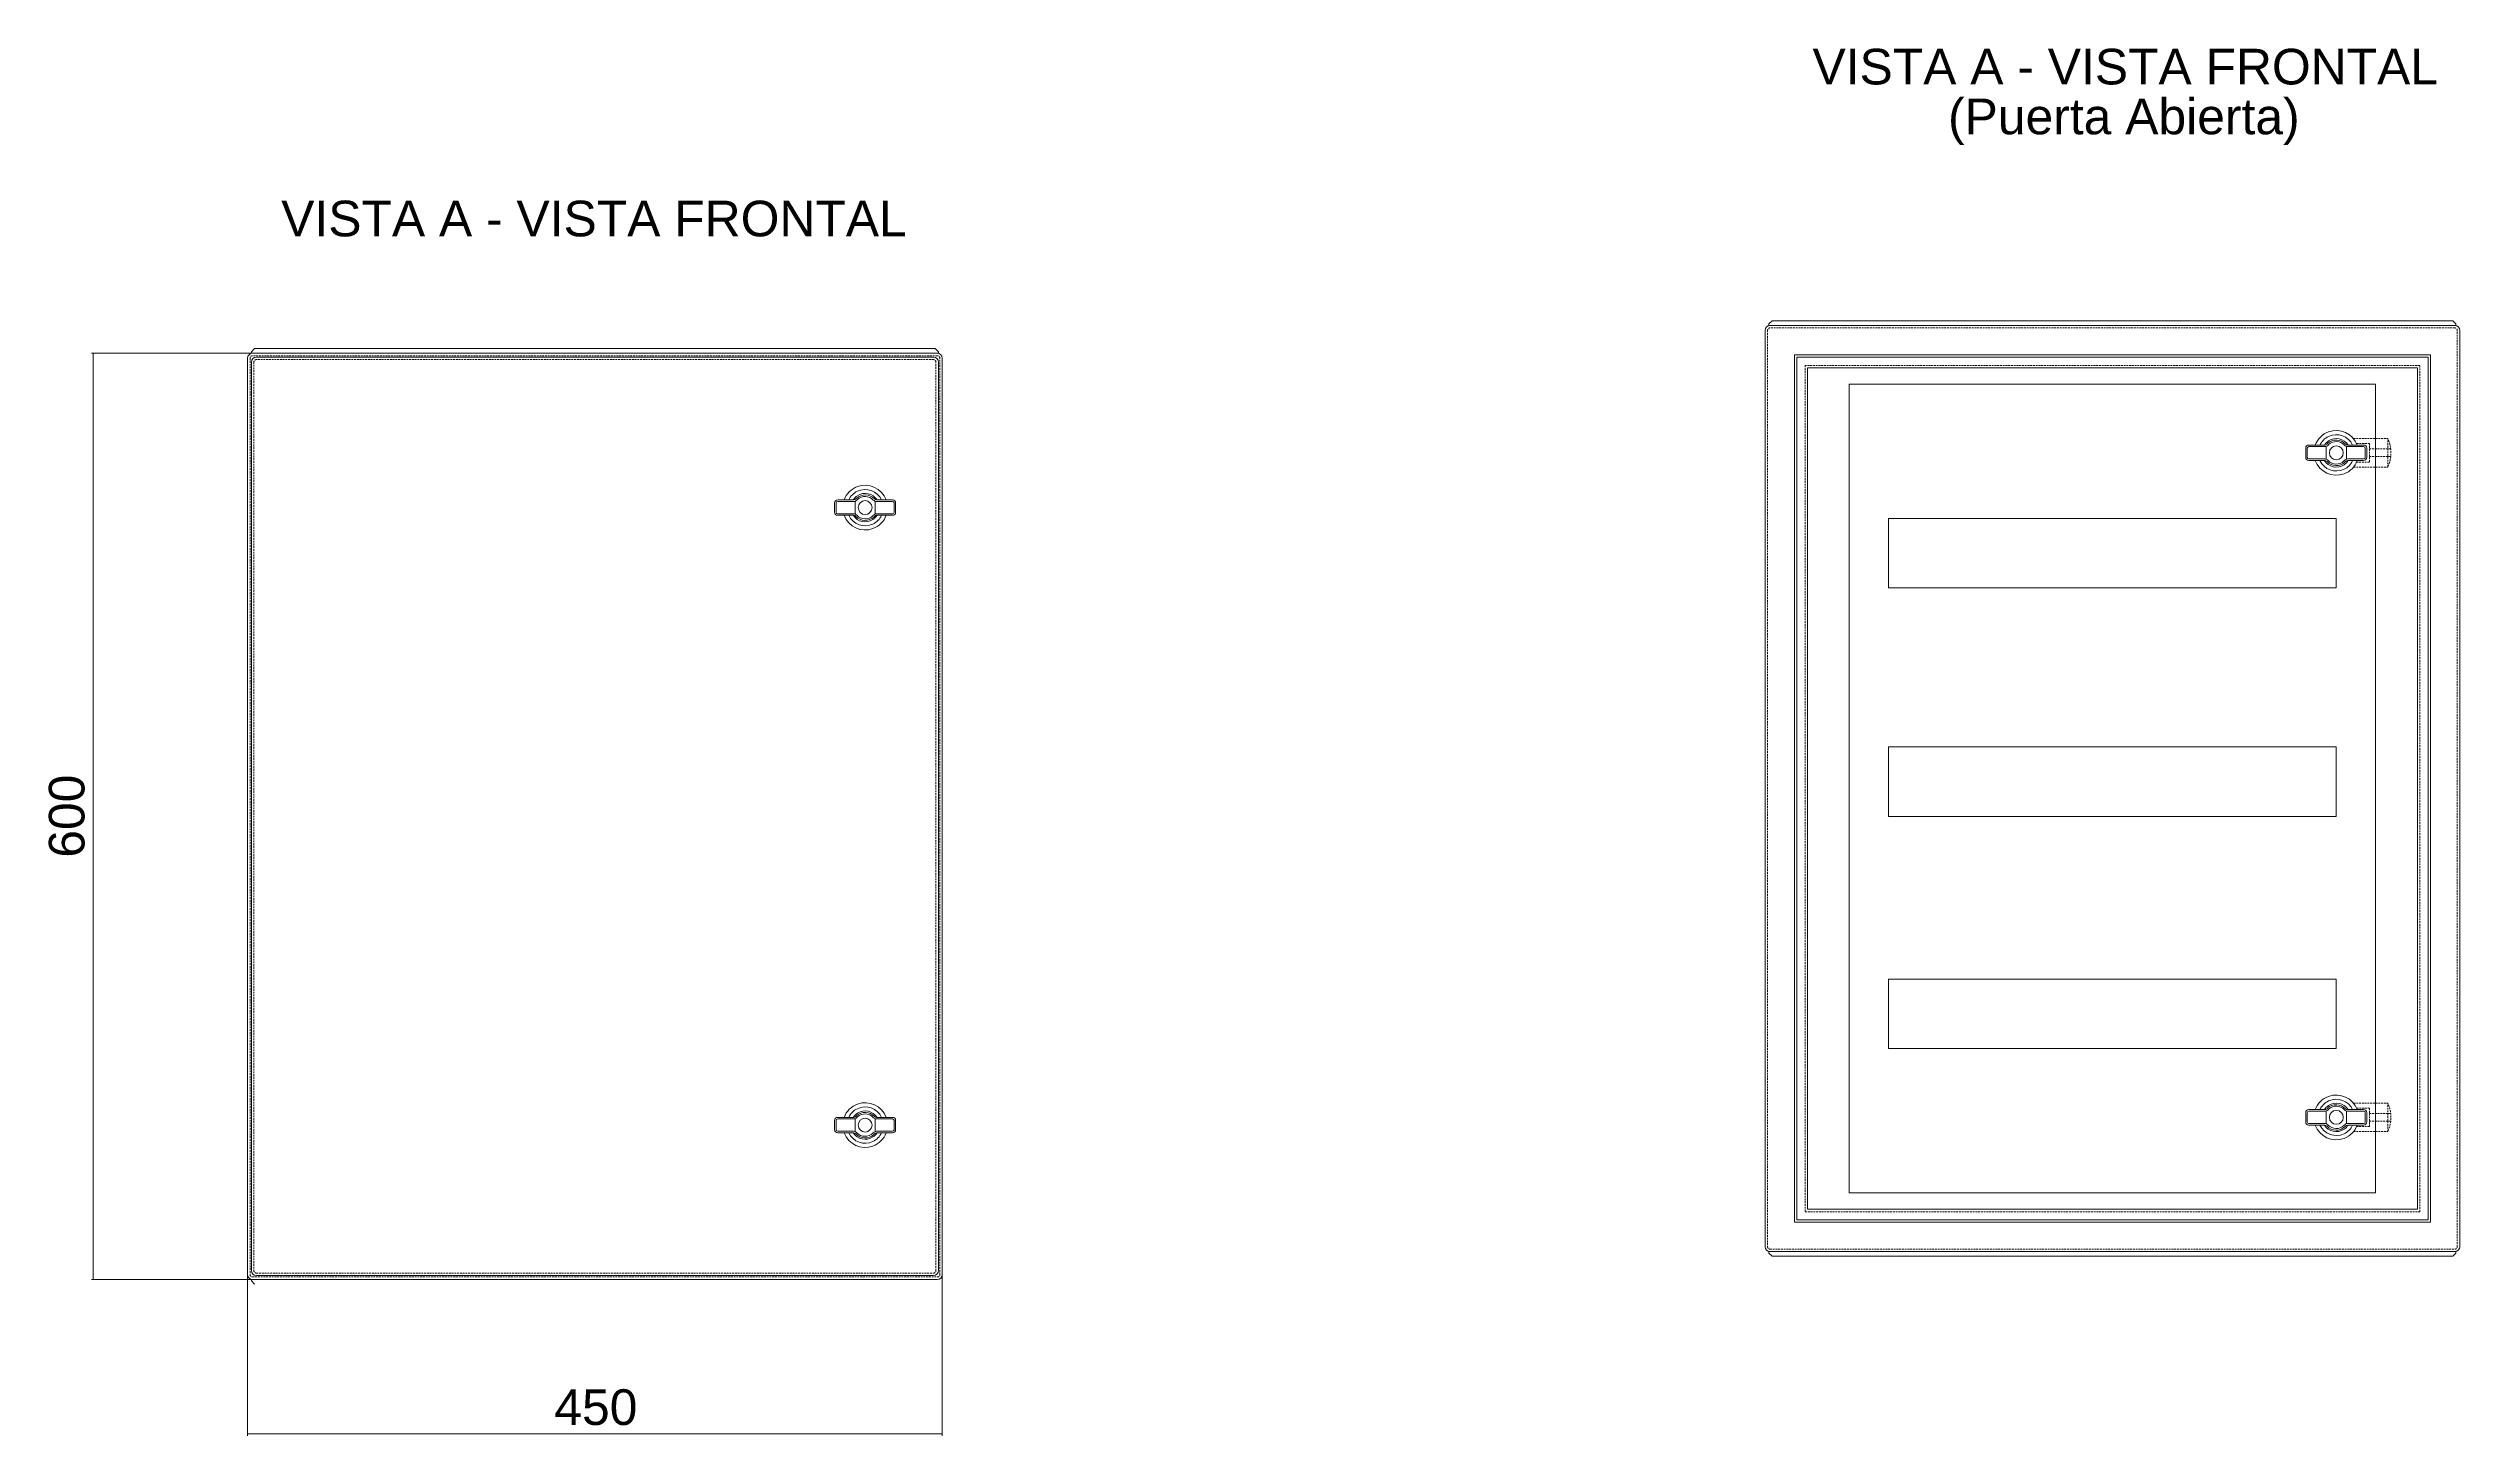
# Model space of a CAD drawing. Header units: millimetres. Extents: x -1316 to 1820, y -253 to 645.
# Drawn here: x -1316 to 246, y -253 to 645 of the extents above; entities that cross this region are included whole.
import ezdxf

# ---------------------------------------------------------------- set-up
doc = ezdxf.new("R2010")
doc.units = ezdxf.units.MM
doc.header["$MEASUREMENT"] = 0
for name, pattern in [('AI-Linetype-0', [1.78125, 1.1875, -0.59375]), ('AI-Linetype-1', [1.78125, 1.1875, -0.59375]), ('AI-Linetype-10', [1.78125, 1.1875, -0.59375]), ('AI-Linetype-11', [1.78125, 1.1875, -0.59375]), ('AI-Linetype-12', [1.78125, 1.1875, -0.59375]), ('AI-Linetype-13', [1.78125, 1.1875, -0.59375]), ('AI-Linetype-14', [1.78125, 1.1875, -0.59375]), ('AI-Linetype-15', [1.78125, 1.1875, -0.59375]), ('AI-Linetype-16', [1.78125, 1.1875, -0.59375]), ('AI-Linetype-17', [1.78125, 1.1875, -0.59375]), ('AI-Linetype-18', [1.78125, 1.1875, -0.59375]), ('AI-Linetype-19', [1.78125, 1.1875, -0.59375]), ('AI-Linetype-2', [1.78125, 1.1875, -0.59375]), ('AI-Linetype-20', [1.78125, 1.1875, -0.59375]), ('AI-Linetype-21', [1.78125, 1.1875, -0.59375]), ('AI-Linetype-22', [1.78125, 1.1875, -0.59375]), ('AI-Linetype-23', [1.78125, 1.1875, -0.59375]), ('AI-Linetype-24', [1.78125, 1.1875, -0.59375]), ('AI-Linetype-3', [1.78125, 1.1875, -0.59375]), ('AI-Linetype-34', [1.78125, 1.1875, -0.59375]), ('AI-Linetype-35', [1.78125, 1.1875, -0.59375]), ('AI-Linetype-36', [1.78125, 1.1875, -0.59375]), ('AI-Linetype-37', [1.78125, 1.1875, -0.59375]), ('AI-Linetype-38', [1.78125, 1.1875, -0.59375]), ('AI-Linetype-39', [1.78125, 1.1875, -0.59375]), ('AI-Linetype-4', [1.78125, 1.1875, -0.59375]), ('AI-Linetype-40', [1.78125, 1.1875, -0.59375]), ('AI-Linetype-41', [1.78125, 1.1875, -0.59375]), ('AI-Linetype-42', [1.78125, 1.1875, -0.59375]), ('AI-Linetype-43', [1.78125, 1.1875, -0.59375]), ('AI-Linetype-44', [1.78125, 1.1875, -0.59375]), ('AI-Linetype-45', [1.78125, 1.1875, -0.59375]), ('AI-Linetype-5', [1.78125, 1.1875, -0.59375]), ('AI-Linetype-6', [1.78125, 1.1875, -0.59375]), ('AI-Linetype-7', [1.78125, 1.1875, -0.59375]), ('AI-Linetype-8', [1.78125, 1.1875, -0.59375]), ('AI-Linetype-9', [1.78125, 1.1875, -0.59375])]:
    doc.linetypes.add(name, pattern=pattern)
doc.layers.get('0').update_dxf_attribs({"lineweight": 0})

# ---------------------------------------------------------------- blocks, each defined once
blk = doc.blocks.new('Block_0')
at = {"char_height": 0.2, "attachment_point": 7}
for s, insert in [('\\C7;\\FArial|b0|i0|c1;\\H23.100000;\\W1.000000;VISTA A - VISTA FRONTAL', (-173.1, 621.6)), ('\\C7;\\FArial|b0|i0|c1;\\H23.100000;\\W1.000000;(Puerta Abierta)', (-85.3, 582.7))]:
    blk.add_mtext(s, dxfattribs=dict(at, insert=insert))
blk = doc.blocks.new('Block_1')
at = {"color": 7, "lineweight": 0}
for p, q in [((-1186.8, -149.7), (-1186.8, -253.5)), ((-736.8, -149.7), (-736.8, -253.5)), ((-1186.8, -252.2), (-736.8, -252.2))]:
    blk.add_line(p, q, dxfattribs=at)
at = {"insert": (-988.1, -246.8), "char_height": 0.2, "attachment_point": 7}
blk.add_mtext('\\C7;\\FArial|b0|i0|c1;\\H23.100000;\\W1.000000;450', dxfattribs=at)
blk = doc.blocks.new('Block_2')
at = {"color": 7, "lineweight": 0}
for p, q in [((-1184.2, 447.8), (-1288, 447.8)), ((-1286.8, 447.8), (-1286.8, -152.2)), ((-1184.2, -152.2), (-1288, -152.2))]:
    blk.add_line(p, q, dxfattribs=at)
at = {"insert": (-1292.1, 121), "char_height": 0.2, "attachment_point": 7, "rotation": 90}
blk.add_mtext('\\C7;\\FArial|b0|i0|c1;\\H23.100000;\\W1.000000;600', dxfattribs=at)

msp = doc.modelspace()

# ---------------------------------------------------------------- linework, layer by layer
at = {"color": 7, "lineweight": 0}
for p, q in [((-199.3, 468.8), (-201.3, 466.8)), ((241.7, 468.8), (-199.3, 468.8)), ((243.7, 466.8), (241.7, 468.8)), ((-203.8, 462.6), (-203.8, -131)), ((-201.3, 466.8), (-201.3, 465.8)), ((-201.3, 465.8), (243.7, 465.8)), ((243.7, 465.8), (-200.6, 465.8)), ((243.7, 465.8), (243.7, 466.8)), ((246.2, -131), (246.2, 462.6)), ((-1186.8, 444.6), (-1186.8, -149)), ((-1182.3, 450.8), (-1184.3, 448.8)), ((-1184.3, 448.8), (-1184.3, 447.8)), ((-1184.3, 447.8), (-739.3, 447.8)), ((-1184.3, 442.1), (-1184.3, -146.5)), ((-739.3, 447.8), (-1183.6, 447.8)), ((-741.3, 450.8), (-1182.3, 450.8)), ((-742.5, 445.3), (-1181.1, 445.3)), ((-739.3, 448.8), (-741.3, 450.8)), ((-739.3, 447.8), (-739.3, 448.8)), ((-739.3, -146.5), (-739.3, 442.1)), ((-736.8, -149), (-736.8, 444.6)), ((159.6, 379.1), (159.6, 387.4)), ((172.7, 379.1), (172.7, 387.4)), ((-793.3, 343.6), (-793.3, 351.9)), ((-780.2, 343.6), (-780.2, 351.9)), ((159.6, -51.4), (159.6, -43.1)), ((172.7, -51.4), (172.7, -43.1)), ((-793.3, -48.1), (-793.3, -56.4)), ((-780.2, -48.1), (-780.2, -56.4)), ((-201.3, -135.2), (-201.3, -134.2)), ((-201.3, -134.2), (243.7, -134.2)), ((-199.3, -137.2), (-201.3, -135.2)), ((-200.6, -134.2), (243.7, -134.2)), ((241.7, -137.2), (-199.3, -137.2)), ((243.7, -135.2), (241.7, -137.2)), ((243.7, -134.2), (243.7, -135.2)), ((-1183.6, -152.2), (-740, -152.2)), ((-1181.1, -149.7), (-742.5, -149.7))]:
    msp.add_line(p, q, dxfattribs=at)
at = {"color": 7, "linetype": 'AI-Linetype-22', "lineweight": 0}
msp.add_line((-202.2, 462.6), (-202.2, -131), dxfattribs=at)
at = {"color": 7, "linetype": 'AI-Linetype-20', "lineweight": 0}
msp.add_line((243, 464.2), (-200.6, 464.2), dxfattribs=at)
at = {"color": 7, "linetype": 'AI-Linetype-18', "lineweight": 0}
msp.add_line((244.6, -131), (244.6, 462.6), dxfattribs=at)
at = {"color": 7, "linetype": 'AI-Linetype-6', "lineweight": 0}
msp.add_line((-1185.2, 444.6), (-1185.2, -149), dxfattribs=at)
at = {"color": 7, "linetype": 'AI-Linetype-4', "lineweight": 0}
msp.add_line((-740, 446.2), (-1183.6, 446.2), dxfattribs=at)
at = {"color": 7, "linetype": 'AI-Linetype-14', "lineweight": 0}
msp.add_line((-1182.7, 442.1), (-1182.7, -146.5), dxfattribs=at)
at = {"color": 7, "linetype": 'AI-Linetype-12', "lineweight": 0}
msp.add_line((-742.5, 443.7), (-1181.1, 443.7), dxfattribs=at)
at = {"color": 7, "linetype": 'AI-Linetype-10', "lineweight": 0}
msp.add_line((-740.9, -146.5), (-740.9, 442.1), dxfattribs=at)
at = {"color": 7, "linetype": 'AI-Linetype-2', "lineweight": 0}
msp.add_line((-738.4, -149), (-738.4, 444.6), dxfattribs=at)
at = {"color": 7, "linetype": 'AI-Linetype-40', "lineweight": 0}
msp.add_line((177.4, 392.5), (199.6, 392.5), dxfattribs=at)
at = {"color": 7, "linetype": 'AI-Linetype-43', "lineweight": 0}
msp.add_line((187.6, 385.8), (201.4, 385.8), dxfattribs=at)
at = {"color": 7, "linetype": 'AI-Linetype-42', "lineweight": 0}
msp.add_line((187.6, 380.8), (201.4, 380.8), dxfattribs=at)
at = {"color": 7, "linetype": 'AI-Linetype-41', "lineweight": 0}
msp.add_line((177.4, 374.1), (199.6, 374.1), dxfattribs=at)
at = {"color": 7, "linetype": 'AI-Linetype-34', "lineweight": 0}
msp.add_line((177.4, -38), (199.6, -38), dxfattribs=at)
at = {"color": 7, "linetype": 'AI-Linetype-37', "lineweight": 0}
msp.add_line((187.6, -44.7), (201.4, -44.7), dxfattribs=at)
at = {"color": 7, "linetype": 'AI-Linetype-35', "lineweight": 0}
msp.add_line((177.4, -56.4), (199.6, -56.4), dxfattribs=at)
at = {"color": 7, "linetype": 'AI-Linetype-36', "lineweight": 0}
msp.add_line((187.6, -49.7), (201.4, -49.7), dxfattribs=at)
at = {"color": 7, "linetype": 'AI-Linetype-16', "lineweight": 0}
msp.add_line((-200.6, -132.6), (243, -132.6), dxfattribs=at)
at = {"color": 7, "linetype": 'AI-Linetype-0', "lineweight": 0}
msp.add_line((-1183.6, -150.6), (-740, -150.6), dxfattribs=at)
at = {"color": 7, "linetype": 'AI-Linetype-8', "lineweight": 0}
msp.add_line((-1181.1, -148.1), (-742.5, -148.1), dxfattribs=at)
at = {"color": 7, "lineweight": 0}
for points in [[(-184.8, -115.2), (227.2, -115.2), (227.2, 446.8), (-184.8, 446.8)], [(-183.2, -113.6), (225.6, -113.6), (225.6, 445.2), (-183.2, 445.2)], [(-176.3, -106.7), (218.7, -106.7), (218.7, 438.3), (-176.3, 438.3)], [(-149.3, 427.8), (191.7, 427.8), (191.7, -96.2), (-149.3, -96.2)], [(-123.8, 340.8), (166.2, 340.8), (166.2, 295.8), (-123.8, 295.8)], [(-123.8, 192.8), (166.2, 192.8), (166.2, 147.8), (-123.8, 147.8)], [(-123.8, 42.3), (166.2, 42.3), (166.2, -2.7), (-123.8, -2.7)]]:
    msp.add_lwpolyline(points, close=True, dxfattribs=at)
at = {"color": 7, "linetype": 'AI-Linetype-24', "lineweight": 0}
msp.add_lwpolyline([(-177.9, -108.3), (220.3, -108.3), (220.3, 439.9), (-177.9, 439.9)], close=True, dxfattribs=at)
at = {"color": 7, "linetype": 'AI-Linetype-45', "lineweight": 0}
msp.add_lwpolyline([(179.4, 389.3), (187.6, 389.3), (187.6, 377.3), (179.4, 377.3)], dxfattribs=at)
at = {"color": 7, "linetype": 'AI-Linetype-39', "lineweight": 0}
msp.add_lwpolyline([(179.4, -41.2), (187.6, -41.2), (187.6, -53.2), (179.4, -53.2)], dxfattribs=at)
at = {"color": 7, "lineweight": 0}
msp.add_lwpolyline([(-1182.3, -155.2), (-1184.3, -153.2), (-1184.3, -152.2), (-740, -152.2)], dxfattribs=at)
for centre in [(166.2, 383.3), (-786.8, 347.8), (166.2, -47.2), (-786.8, -52.2)]:
    msp.add_circle(centre, 4.5, dxfattribs=at)
for points in [[(-200.6, 465.8), (-202.4, 465.8), (-203.8, 464.3), (-203.8, 462.6)], [(246.2, 462.6), (246.2, 464.3), (244.7, 465.8), (243, 465.8)], [(-1183.6, 447.8), (-1185.3, 447.8), (-1186.8, 446.3), (-1186.8, 444.6)], [(-1181.1, 445.3), (-1182.8, 445.3), (-1184.3, 443.8), (-1184.3, 442.1)], [(-739.3, 442.1), (-739.3, 443.8), (-740.7, 445.3), (-742.5, 445.3)], [(-736.8, 444.6), (-736.8, 446.3), (-738.2, 447.8), (-740, 447.8)], [(-203.8, -131), (-203.8, -132.8), (-202.4, -134.2), (-200.6, -134.2)], [(243, -134.2), (244.7, -134.2), (246.2, -132.8), (246.2, -131)], [(-1186.8, -149), (-1186.8, -150.8), (-1185.3, -152.2), (-1183.6, -152.2)], [(-1184.3, -146.5), (-1184.3, -148.3), (-1182.8, -149.7), (-1181.1, -149.7)], [(-742.5, -149.7), (-740.7, -149.7), (-739.3, -148.3), (-739.3, -146.5)], [(-740, -152.2), (-738.2, -152.2), (-736.8, -150.8), (-736.8, -149)]]:
    msp.add_open_spline(points, degree=3, dxfattribs=at)
at = {"color": 7, "linetype": 'AI-Linetype-21', "lineweight": 0}
msp.add_open_spline([(-200.6, 464.2), (-201.5, 464.2), (-202.2, 463.5), (-202.2, 462.6)], degree=3, dxfattribs=at)
at = {"color": 7, "linetype": 'AI-Linetype-19', "lineweight": 0}
msp.add_open_spline([(244.6, 462.6), (244.6, 463.5), (243.9, 464.2), (243, 464.2)], degree=3, dxfattribs=at)
at = {"color": 7, "linetype": 'AI-Linetype-5', "lineweight": 0}
msp.add_open_spline([(-1183.6, 446.2), (-1184.4, 446.2), (-1185.2, 445.5), (-1185.2, 444.6)], degree=3, dxfattribs=at)
at = {"color": 7, "linetype": 'AI-Linetype-13', "lineweight": 0}
msp.add_open_spline([(-1181.1, 443.7), (-1181.9, 443.7), (-1182.7, 443), (-1182.7, 442.1)], degree=3, dxfattribs=at)
at = {"color": 7, "linetype": 'AI-Linetype-11', "lineweight": 0}
msp.add_open_spline([(-740.9, 442.1), (-740.9, 443), (-741.6, 443.7), (-742.5, 443.7)], degree=3, dxfattribs=at)
at = {"color": 7, "linetype": 'AI-Linetype-3', "lineweight": 0}
msp.add_open_spline([(-738.4, 444.6), (-738.4, 445.5), (-739.1, 446.2), (-740, 446.2)], degree=3, dxfattribs=at)
at = {"color": 7, "lineweight": 0}
for points, knots in [([(185.9, 386.3), (185.9, 387.4), (185, 388.3), (183.9, 388.3), (183.9, 388.3), (173.7, 388.3), (173.7, 388.3), (173.1, 388.3), (172.6, 388.5), (172.2, 388.9), (169.1, 392.2), (163.9, 392.4), (160.5, 389.3), (160.4, 389.2), (160.3, 389), (160.2, 388.9), (159.8, 388.5), (159.2, 388.3), (158.7, 388.3), (158.7, 388.3), (148.4, 388.3), (148.4, 388.3), (147.3, 388.3), (146.4, 387.4), (146.4, 386.3), (146.4, 386.3), (146.4, 380.3), (146.4, 380.3)], [0, 0, 0, 0, 1, 1, 1, 2, 2, 2, 3, 3, 3, 4, 4, 4, 5, 5, 5, 6, 6, 6, 7, 7, 7, 8, 8, 8, 9, 9, 9, 9]), ([(184.9, 380.3), (184.9, 379.7), (184.5, 379.3), (183.9, 379.3), (183.9, 379.3), (173.7, 379.3), (173.7, 379.3), (172.8, 379.3), (172, 378.9), (171.5, 378.3), (171.4, 378.2), (171.2, 378.1), (171.1, 378), (168.2, 375.2), (163.6, 375.4), (160.9, 378.3), (160.3, 378.9), (159.5, 379.3), (158.7, 379.3), (158.7, 379.3), (148.4, 379.3), (148.4, 379.3), (147.9, 379.3), (147.4, 379.7), (147.4, 380.3), (147.4, 380.3), (147.4, 386.3), (147.4, 386.3), (147.4, 386.8), (147.9, 387.3), (148.4, 387.3), (148.4, 387.3), (158.7, 387.3), (158.7, 387.3), (159.5, 387.3), (160.3, 387.6), (160.9, 388.2), (161, 388.3), (161.1, 388.5), (161.2, 388.6), (164.2, 391.3), (168.7, 391.2), (171.5, 388.2), (172, 387.6), (172.8, 387.3), (173.7, 387.3), (173.7, 387.3), (183.9, 387.3), (183.9, 387.3), (184.5, 387.3), (184.9, 386.8), (184.9, 386.3), (184.9, 386.3), (184.9, 380.3), (184.9, 380.3)], [0, 0, 0, 0, 1, 1, 1, 2, 2, 2, 3, 3, 3, 4, 4, 4, 5, 5, 5, 6, 6, 6, 7, 7, 7, 8, 8, 8, 9, 9, 9, 10, 10, 10, 11, 11, 11, 12, 12, 12, 13, 13, 13, 14, 14, 14, 15, 15, 15, 16, 16, 16, 17, 17, 17, 18, 18, 18, 18]), ([(179.8, 388.3), (177, 395.8), (168.7, 399.6), (161.2, 396.9), (157.2, 395.4), (154, 392.3), (152.6, 388.3)], [0, 0, 0, 0, 1, 1, 1, 2, 2, 2, 2]), ([(176.8, 388.3), (174.1, 394.1), (167.1, 396.7), (161.2, 393.9), (158.7, 392.7), (156.7, 390.8), (155.5, 388.3)], [0, 0, 0, 0, 1, 1, 1, 2, 2, 2, 2]), ([(173.9, 388.3), (171.1, 392.5), (165.4, 393.8), (161.2, 391), (160.1, 390.3), (159.2, 389.4), (158.5, 388.3)], [0, 0, 0, 0, 1, 1, 1, 2, 2, 2, 2]), ([(146.4, 380.3), (146.4, 379.2), (147.3, 378.3), (148.4, 378.3), (148.4, 378.3), (158.7, 378.3), (158.7, 378.3), (159.2, 378.3), (159.8, 378), (160.2, 377.6), (163.3, 374.3), (168.5, 374.1), (171.8, 377.2), (171.9, 377.4), (172.1, 377.5), (172.2, 377.6), (172.6, 378), (173.1, 378.3), (173.7, 378.3), (173.7, 378.3), (183.9, 378.3), (183.9, 378.3), (185, 378.3), (185.9, 379.2), (185.9, 380.3), (185.9, 380.3), (185.9, 386.3), (185.9, 386.3)], [0, 0, 0, 0, 1, 1, 1, 2, 2, 2, 3, 3, 3, 4, 4, 4, 5, 5, 5, 6, 6, 6, 7, 7, 7, 8, 8, 8, 9, 9, 9, 9]), ([(152.6, 378.3), (155.3, 370.8), (163.7, 366.9), (171.2, 369.7), (175.2, 371.1), (178.3, 374.3), (179.8, 378.3)], [0, 0, 0, 0, 1, 1, 1, 2, 2, 2, 2]), ([(155.5, 378.3), (158.3, 372.4), (165.3, 369.9), (171.2, 372.6), (173.6, 373.8), (175.6, 375.8), (176.8, 378.2)], [0, 0, 0, 0, 1, 1, 1, 2, 2, 2, 2]), ([(158.5, 378.3), (161.2, 374), (166.9, 372.8), (171.2, 375.6), (172.3, 376.3), (173.2, 377.2), (173.9, 378.3)], [0, 0, 0, 0, 1, 1, 1, 2, 2, 2, 2]), ([(-773.1, 352.8), (-775.9, 360.3), (-784.2, 364.1), (-791.8, 361.4), (-795.7, 359.9), (-798.9, 356.8), (-800.4, 352.8)], [0, 0, 0, 0, 1, 1, 1, 2, 2, 2, 2]), ([(-776.1, 352.8), (-778.9, 358.6), (-785.9, 361.2), (-791.8, 358.4), (-794.2, 357.2), (-796.2, 355.3), (-797.4, 352.8)], [0, 0, 0, 0, 1, 1, 1, 2, 2, 2, 2]), ([(-767, 350.8), (-767, 351.9), (-767.9, 352.8), (-769, 352.8), (-769, 352.8), (-779.3, 352.8), (-779.3, 352.8), (-779.8, 352.8), (-780.3, 353), (-780.7, 353.4), (-783.8, 356.7), (-789.1, 356.9), (-792.4, 353.8), (-792.5, 353.7), (-792.7, 353.5), (-792.8, 353.4), (-793.2, 353), (-793.7, 352.8), (-794.2, 352.8), (-794.2, 352.8), (-804.5, 352.8), (-804.5, 352.8), (-805.6, 352.8), (-806.5, 351.9), (-806.5, 350.8), (-806.5, 350.8), (-806.5, 344.8), (-806.5, 344.8)], [0, 0, 0, 0, 1, 1, 1, 2, 2, 2, 3, 3, 3, 4, 4, 4, 5, 5, 5, 6, 6, 6, 7, 7, 7, 8, 8, 8, 9, 9, 9, 9]), ([(-806.5, 344.8), (-806.5, 343.7), (-805.6, 342.8), (-804.5, 342.8), (-804.5, 342.8), (-794.2, 342.8), (-794.2, 342.8), (-793.7, 342.8), (-793.2, 342.5), (-792.8, 342.1), (-789.7, 338.8), (-784.4, 338.6), (-781.1, 341.7), (-781, 341.9), (-780.9, 342), (-780.7, 342.1), (-780.3, 342.5), (-779.8, 342.8), (-779.3, 342.8), (-779.3, 342.8), (-769, 342.8), (-769, 342.8), (-767.9, 342.8), (-767, 343.7), (-767, 344.8), (-767, 344.8), (-767, 350.8), (-767, 350.8)], [0, 0, 0, 0, 1, 1, 1, 2, 2, 2, 3, 3, 3, 4, 4, 4, 5, 5, 5, 6, 6, 6, 7, 7, 7, 8, 8, 8, 9, 9, 9, 9]), ([(-768, 344.8), (-768, 344.2), (-768.5, 343.8), (-769, 343.8), (-769, 343.8), (-779.3, 343.8), (-779.3, 343.8), (-780.1, 343.8), (-780.9, 343.4), (-781.5, 342.8), (-781.6, 342.7), (-781.7, 342.6), (-781.8, 342.5), (-784.7, 339.7), (-789.3, 339.9), (-792.1, 342.8), (-792.6, 343.4), (-793.4, 343.8), (-794.2, 343.8), (-794.2, 343.8), (-804.5, 343.8), (-804.5, 343.8), (-805.1, 343.8), (-805.5, 344.2), (-805.5, 344.8), (-805.5, 344.8), (-805.5, 350.8), (-805.5, 350.8), (-805.5, 351.3), (-805.1, 351.8), (-804.5, 351.8), (-804.5, 351.8), (-794.2, 351.8), (-794.2, 351.8), (-793.4, 351.8), (-792.6, 352.1), (-792.1, 352.7), (-791.9, 352.8), (-791.8, 353), (-791.7, 353.1), (-788.8, 355.8), (-784.2, 355.7), (-781.5, 352.7), (-780.9, 352.1), (-780.1, 351.8), (-779.3, 351.8), (-779.3, 351.8), (-769, 351.8), (-769, 351.8), (-768.5, 351.8), (-768, 351.3), (-768, 350.8), (-768, 350.8), (-768, 344.8), (-768, 344.8)], [0, 0, 0, 0, 1, 1, 1, 2, 2, 2, 3, 3, 3, 4, 4, 4, 5, 5, 5, 6, 6, 6, 7, 7, 7, 8, 8, 8, 9, 9, 9, 10, 10, 10, 11, 11, 11, 12, 12, 12, 13, 13, 13, 14, 14, 14, 15, 15, 15, 16, 16, 16, 17, 17, 17, 18, 18, 18, 18]), ([(-779, 352.8), (-781.8, 357), (-787.5, 358.3), (-791.8, 355.5), (-792.8, 354.8), (-793.8, 353.9), (-794.5, 352.8)], [0, 0, 0, 0, 1, 1, 1, 2, 2, 2, 2]), ([(-800.4, 342.8), (-797.6, 335.3), (-789.3, 331.4), (-781.8, 334.2), (-777.8, 335.6), (-774.6, 338.8), (-773.1, 342.8)], [0, 0, 0, 0, 1, 1, 1, 2, 2, 2, 2]), ([(-797.4, 342.8), (-794.6, 336.9), (-787.6, 334.4), (-781.8, 337.1), (-779.3, 338.3), (-777.3, 340.3), (-776.1, 342.7)], [0, 0, 0, 0, 1, 1, 1, 2, 2, 2, 2]), ([(-794.5, 342.8), (-791.7, 338.5), (-786, 337.3), (-781.8, 340.1), (-780.7, 340.8), (-779.7, 341.7), (-779, 342.8)], [0, 0, 0, 0, 1, 1, 1, 2, 2, 2, 2]), ([(179.8, -42.2), (177, -34.7), (168.7, -30.9), (161.2, -33.6), (157.2, -35.1), (154, -38.2), (152.6, -42.2)], [0, 0, 0, 0, 1, 1, 1, 2, 2, 2, 2]), ([(-806.5, -49.2), (-806.5, -48.1), (-805.6, -47.2), (-804.5, -47.2), (-804.5, -47.2), (-794.2, -47.2), (-794.2, -47.2), (-793.7, -47.2), (-793.2, -47), (-792.8, -46.6), (-792.7, -46.5), (-792.5, -46.3), (-792.4, -46.2), (-789.1, -43.1), (-783.8, -43.3), (-780.7, -46.6), (-780.3, -47), (-779.8, -47.2), (-779.3, -47.2), (-779.3, -47.2), (-769, -47.2), (-769, -47.2), (-767.9, -47.2), (-767, -48.1), (-767, -49.2), (-767, -49.2), (-767, -55.2), (-767, -55.2)], [0, 0, 0, 0, 1, 1, 1, 2, 2, 2, 3, 3, 3, 4, 4, 4, 5, 5, 5, 6, 6, 6, 7, 7, 7, 8, 8, 8, 9, 9, 9, 9]), ([(-768, -49.2), (-768, -48.7), (-768.5, -48.2), (-769, -48.2), (-769, -48.2), (-779.3, -48.2), (-779.3, -48.2), (-780.1, -48.2), (-780.9, -47.9), (-781.5, -47.3), (-784.2, -44.3), (-788.8, -44.2), (-791.7, -46.9), (-791.8, -47), (-791.9, -47.2), (-792.1, -47.3), (-792.6, -47.9), (-793.4, -48.2), (-794.2, -48.2), (-794.2, -48.2), (-804.5, -48.2), (-804.5, -48.2), (-805.1, -48.2), (-805.5, -48.7), (-805.5, -49.2), (-805.5, -49.2), (-805.5, -55.2), (-805.5, -55.2), (-805.5, -55.8), (-805.1, -56.2), (-804.5, -56.2), (-804.5, -56.2), (-794.2, -56.2), (-794.2, -56.2), (-793.4, -56.2), (-792.6, -56.6), (-792.1, -57.2), (-789.3, -60.1), (-784.7, -60.3), (-781.8, -57.5), (-781.7, -57.4), (-781.6, -57.3), (-781.5, -57.2), (-780.9, -56.6), (-780.1, -56.2), (-779.3, -56.2), (-779.3, -56.2), (-769, -56.2), (-769, -56.2), (-768.5, -56.2), (-768, -55.8), (-768, -55.2), (-768, -55.2), (-768, -49.2), (-768, -49.2)], [0, 0, 0, 0, 1, 1, 1, 2, 2, 2, 3, 3, 3, 4, 4, 4, 5, 5, 5, 6, 6, 6, 7, 7, 7, 8, 8, 8, 9, 9, 9, 10, 10, 10, 11, 11, 11, 12, 12, 12, 13, 13, 13, 14, 14, 14, 15, 15, 15, 16, 16, 16, 17, 17, 17, 18, 18, 18, 18]), ([(-773.1, -47.2), (-775.9, -39.7), (-784.2, -35.9), (-791.8, -38.6), (-795.7, -40.1), (-798.9, -43.2), (-800.4, -47.2)], [0, 0, 0, 0, 1, 1, 1, 2, 2, 2, 2]), ([(-776.1, -47.2), (-778.9, -41.3), (-785.9, -38.8), (-791.8, -41.6), (-794.3, -42.8), (-796.2, -44.8), (-797.4, -47.2)], [0, 0, 0, 0, 1, 1, 1, 2, 2, 2, 2]), ([(-779, -47.2), (-781.8, -43), (-787.5, -41.7), (-791.7, -44.5), (-792.8, -45.2), (-793.8, -46.1), (-794.5, -47.2)], [0, 0, 0, 0, 1, 1, 1, 2, 2, 2, 2]), ([(185.9, -44.2), (185.9, -43.1), (185, -42.2), (183.9, -42.2), (183.9, -42.2), (173.7, -42.2), (173.7, -42.2), (173.1, -42.2), (172.6, -42), (172.2, -41.6), (169.1, -38.3), (163.9, -38.1), (160.5, -41.2), (160.4, -41.3), (160.3, -41.5), (160.2, -41.6), (159.8, -42), (159.2, -42.2), (158.7, -42.2), (158.7, -42.2), (148.4, -42.2), (148.4, -42.2), (147.3, -42.2), (146.4, -43.1), (146.4, -44.2), (146.4, -44.2), (146.4, -50.2), (146.4, -50.2)], [0, 0, 0, 0, 1, 1, 1, 2, 2, 2, 3, 3, 3, 4, 4, 4, 5, 5, 5, 6, 6, 6, 7, 7, 7, 8, 8, 8, 9, 9, 9, 9]), ([(146.4, -50.2), (146.4, -51.3), (147.3, -52.2), (148.4, -52.2), (148.4, -52.2), (158.7, -52.2), (158.7, -52.2), (159.2, -52.2), (159.8, -52.5), (160.2, -52.9), (163.3, -56.2), (168.5, -56.4), (171.8, -53.3), (171.9, -53.1), (172.1, -53), (172.2, -52.9), (172.6, -52.5), (173.1, -52.2), (173.7, -52.2), (173.7, -52.2), (183.9, -52.2), (183.9, -52.2), (185, -52.2), (185.9, -51.3), (185.9, -50.2), (185.9, -50.2), (185.9, -44.2), (185.9, -44.2)], [0, 0, 0, 0, 1, 1, 1, 2, 2, 2, 3, 3, 3, 4, 4, 4, 5, 5, 5, 6, 6, 6, 7, 7, 7, 8, 8, 8, 9, 9, 9, 9]), ([(184.9, -50.2), (184.9, -50.8), (184.5, -51.2), (183.9, -51.2), (183.9, -51.2), (173.7, -51.2), (173.7, -51.2), (172.8, -51.2), (172, -51.6), (171.5, -52.2), (171.4, -52.3), (171.2, -52.4), (171.1, -52.5), (168.2, -55.3), (163.6, -55.1), (160.9, -52.2), (160.3, -51.6), (159.5, -51.2), (158.7, -51.2), (158.7, -51.2), (148.4, -51.2), (148.4, -51.2), (147.9, -51.2), (147.4, -50.8), (147.4, -50.2), (147.4, -50.2), (147.4, -44.2), (147.4, -44.2), (147.4, -43.7), (147.9, -43.2), (148.4, -43.2), (148.4, -43.2), (158.7, -43.2), (158.7, -43.2), (159.5, -43.2), (160.3, -42.9), (160.9, -42.3), (161, -42.2), (161.1, -42), (161.2, -41.9), (164.2, -39.2), (168.7, -39.3), (171.5, -42.3), (172, -42.9), (172.8, -43.2), (173.7, -43.2), (173.7, -43.2), (183.9, -43.2), (183.9, -43.2), (184.5, -43.2), (184.9, -43.7), (184.9, -44.2), (184.9, -44.2), (184.9, -50.2), (184.9, -50.2)], [0, 0, 0, 0, 1, 1, 1, 2, 2, 2, 3, 3, 3, 4, 4, 4, 5, 5, 5, 6, 6, 6, 7, 7, 7, 8, 8, 8, 9, 9, 9, 10, 10, 10, 11, 11, 11, 12, 12, 12, 13, 13, 13, 14, 14, 14, 15, 15, 15, 16, 16, 16, 17, 17, 17, 18, 18, 18, 18]), ([(176.8, -42.2), (174.1, -36.4), (167.1, -33.8), (161.2, -36.6), (158.7, -37.8), (156.7, -39.7), (155.5, -42.2)], [0, 0, 0, 0, 1, 1, 1, 2, 2, 2, 2]), ([(173.9, -42.2), (171.1, -38), (165.4, -36.7), (161.2, -39.5), (160.1, -40.2), (159.2, -41.1), (158.5, -42.2)], [0, 0, 0, 0, 1, 1, 1, 2, 2, 2, 2]), ([(-767, -55.2), (-767, -56.3), (-767.9, -57.2), (-769, -57.2), (-769, -57.2), (-779.3, -57.2), (-779.3, -57.2), (-779.8, -57.2), (-780.3, -57.5), (-780.7, -57.9), (-780.9, -58), (-781, -58.1), (-781.1, -58.3), (-784.4, -61.4), (-789.7, -61.2), (-792.8, -57.9), (-793.2, -57.5), (-793.7, -57.2), (-794.2, -57.2), (-794.2, -57.2), (-804.5, -57.2), (-804.5, -57.2), (-805.6, -57.2), (-806.5, -56.3), (-806.5, -55.2), (-806.5, -55.2), (-806.5, -49.2), (-806.5, -49.2)], [0, 0, 0, 0, 1, 1, 1, 2, 2, 2, 3, 3, 3, 4, 4, 4, 5, 5, 5, 6, 6, 6, 7, 7, 7, 8, 8, 8, 9, 9, 9, 9]), ([(-800.4, -57.2), (-797.6, -64.7), (-789.3, -68.6), (-781.8, -65.8), (-777.8, -64.4), (-774.6, -61.2), (-773.1, -57.2)], [0, 0, 0, 0, 1, 1, 1, 2, 2, 2, 2]), ([(-797.4, -57.2), (-794.6, -63.1), (-787.6, -65.6), (-781.8, -62.9), (-779.3, -61.7), (-777.3, -59.7), (-776.1, -57.2)], [0, 0, 0, 0, 1, 1, 1, 2, 2, 2, 2]), ([(-794.5, -57.2), (-791.7, -61.5), (-786, -62.7), (-781.8, -59.9), (-780.7, -59.2), (-779.7, -58.3), (-779, -57.2)], [0, 0, 0, 0, 1, 1, 1, 2, 2, 2, 2]), ([(152.6, -52.2), (155.3, -59.7), (163.7, -63.6), (171.2, -60.8), (175.2, -59.4), (178.3, -56.2), (179.8, -52.2)], [0, 0, 0, 0, 1, 1, 1, 2, 2, 2, 2]), ([(155.5, -52.2), (158.3, -58.1), (165.3, -60.6), (171.2, -57.9), (173.6, -56.7), (175.6, -54.7), (176.8, -52.3)], [0, 0, 0, 0, 1, 1, 1, 2, 2, 2, 2]), ([(158.5, -52.2), (161.2, -56.5), (166.9, -57.7), (171.2, -54.9), (172.3, -54.2), (173.2, -53.3), (173.9, -52.2)], [0, 0, 0, 0, 1, 1, 1, 2, 2, 2, 2])]:
    msp.add_open_spline(points, degree=3, knots=knots, dxfattribs=at)
at = {"color": 7, "linetype": 'AI-Linetype-44', "lineweight": 0}
msp.add_open_spline([(199.6, 374.1), (202.2, 379.9), (202.2, 386.6), (199.6, 392.5), (199.6, 392.5), (199.6, 374.1), (199.6, 374.1)], degree=3, knots=[0, 0, 0, 0, 1, 1, 1, 2, 2, 2, 2], dxfattribs=at)
at = {"color": 7, "linetype": 'AI-Linetype-38', "lineweight": 0}
msp.add_open_spline([(199.6, -56.4), (202.2, -50.6), (202.2, -43.9), (199.6, -38), (199.6, -38), (199.6, -56.4), (199.6, -56.4)], degree=3, knots=[0, 0, 0, 0, 1, 1, 1, 2, 2, 2, 2], dxfattribs=at)
at = {"color": 7, "linetype": 'AI-Linetype-23', "lineweight": 0}
msp.add_open_spline([(-202.2, -131), (-202.2, -131.9), (-201.5, -132.6), (-200.6, -132.6)], degree=3, dxfattribs=at)
at = {"color": 7, "linetype": 'AI-Linetype-17', "lineweight": 0}
msp.add_open_spline([(243, -132.6), (243.9, -132.6), (244.6, -131.9), (244.6, -131)], degree=3, dxfattribs=at)
at = {"color": 7, "linetype": 'AI-Linetype-7', "lineweight": 0}
msp.add_open_spline([(-1185.2, -149), (-1185.2, -149.9), (-1184.4, -150.6), (-1183.6, -150.6)], degree=3, dxfattribs=at)
at = {"color": 7, "linetype": 'AI-Linetype-15', "lineweight": 0}
msp.add_open_spline([(-1182.7, -146.5), (-1182.7, -147.4), (-1181.9, -148.1), (-1181.1, -148.1)], degree=3, dxfattribs=at)
at = {"color": 7, "linetype": 'AI-Linetype-9', "lineweight": 0}
msp.add_open_spline([(-742.5, -148.1), (-741.6, -148.1), (-740.9, -147.4), (-740.9, -146.5)], degree=3, dxfattribs=at)
at = {"color": 7, "linetype": 'AI-Linetype-1', "lineweight": 0}
msp.add_open_spline([(-740, -150.6), (-739.1, -150.6), (-738.4, -149.9), (-738.4, -149)], degree=3, dxfattribs=at)

# ---------------------------------------------------------------- block references
for name in ['Block_0', 'Block_2', 'Block_1']:
    msp.add_blockref(name, (0, 0))

# ---------------------------------------------------------------- texts
at = {"insert": (-1165, 523.2), "char_height": 0.2, "attachment_point": 7}
msp.add_mtext('\\C7;\\FArial|b0|i0|c1;\\H23.100000;\\W1.000000;VISTA A - VISTA FRONTAL', dxfattribs=at)

doc.saveas('drawing.dxf')
